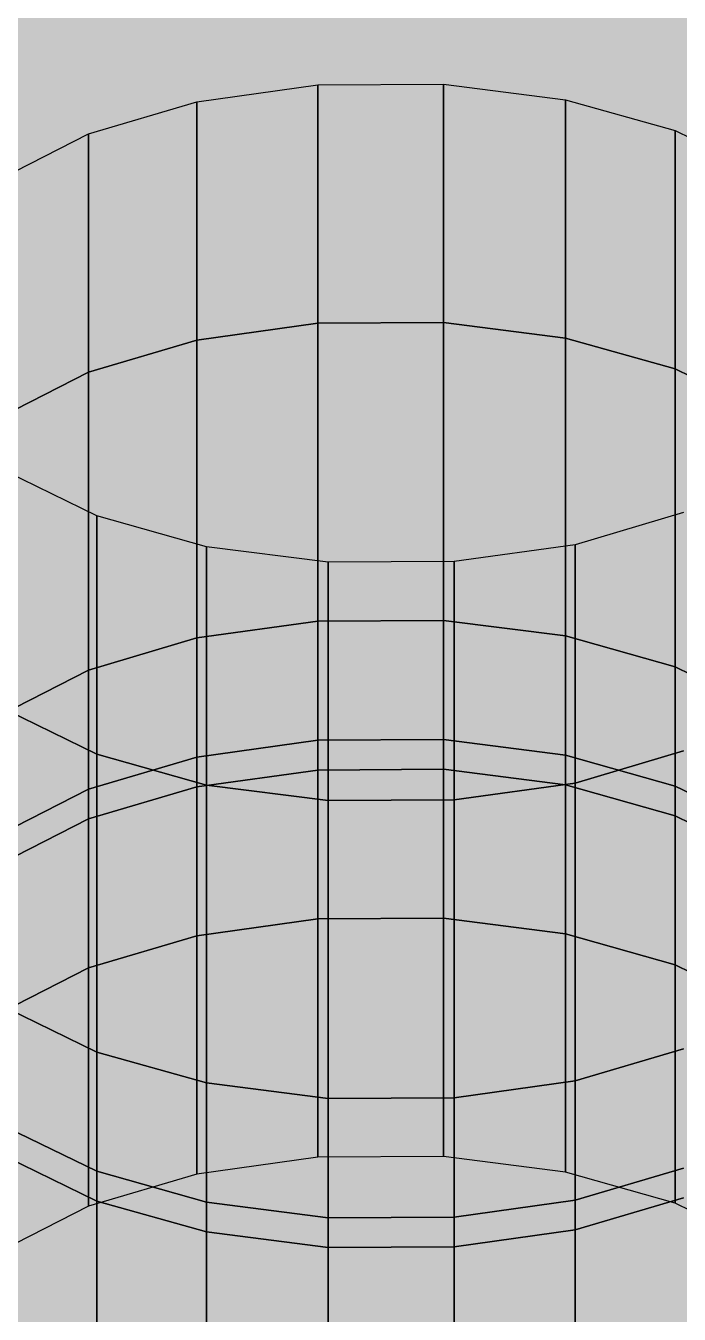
# Model space of a CAD drawing. Header units: millimetres. Extents: x 50 to 612415, y 2 to 4150.
# Drawn here: x 470232.44 to 470242.22, y 3067.55 to 3086.86 of the extents above; entities that cross this region are included whole.
import ezdxf

# ---------------------------------------------------------------- set-up
doc = ezdxf.new("R2010")
doc.units = ezdxf.units.MM
doc.layers.add('HATCH', color=8, linetype='Continuous', lineweight=9)
doc.layers.add('OUTLINE', color=7, linetype='Continuous', lineweight=25)

msp = doc.modelspace()

# ---------------------------------------------------------------- hatches: boundary and pattern name
at = {"layer": 'HATCH', "true_color": 0xccae87}
for points in [[(470481.196, 3166.326), (470104.33, 3133.632), (470242.16, 3085.289)], [(470481.196, 3166.326), (470242.16, 3085.289), (470243.507, 3084.63)], [(470242.16, 3081.718), (470104.33, 3130.061), (470481.196, 3162.755)], [(470243.507, 3081.059), (470242.16, 3081.718), (470481.196, 3162.755)], [(470104.33, 3133.632), (470236.81, 3085.974), (470238.694, 3085.984)], [(470104.33, 3133.632), (470238.694, 3085.984), (470240.518, 3085.751)], [(470104.33, 3133.632), (470234.996, 3085.72), (470236.81, 3085.974)], [(470104.33, 3133.632), (470240.518, 3085.751), (470242.16, 3085.289)], [(470104.33, 3133.632), (470233.375, 3085.24), (470234.996, 3085.72)], [(470104.33, 3133.632), (470232.058, 3084.567), (470233.375, 3085.24)], [(470233.501, 3079.516), (470232.154, 3080.175), (470093.304, 3132.09)], [(470233.501, 3079.516), (470093.304, 3132.09), (471407.856, 2492.235)], [(470104.33, 3130.061), (470236.81, 3082.403), (470238.694, 3082.413)], [(470238.694, 3082.413), (470236.81, 3082.403), (470104.33, 3130.061)], [(470104.33, 3130.061), (470238.694, 3082.413), (470240.518, 3082.18)], [(470240.518, 3082.18), (470238.694, 3082.413), (470104.33, 3130.061)], [(470104.33, 3130.061), (470234.996, 3082.149), (470236.81, 3082.403)], [(470236.81, 3082.403), (470234.996, 3082.149), (470104.33, 3130.061)], [(470104.33, 3130.061), (470240.518, 3082.18), (470242.16, 3081.718)], [(470242.16, 3081.718), (470240.518, 3082.18), (470104.33, 3130.061)], [(470104.33, 3130.061), (470233.375, 3081.669), (470234.996, 3082.149)], [(470234.996, 3082.149), (470233.375, 3081.669), (470104.33, 3130.061)], [(470104.33, 3130.061), (470232.058, 3080.996), (470233.375, 3081.669)], [(470233.375, 3081.669), (470232.058, 3080.996), (470104.33, 3130.061)], [(470425.612, 3057.834), (470104.33, 3130.061), (470242.16, 3081.718)], [(470233.501, 3075.945), (470232.154, 3076.604), (470093.304, 3128.519)], [(470093.304, 3128.519), (470232.154, 3076.604), (470233.501, 3075.945)], [(470233.501, 3075.945), (470093.304, 3128.519), (471407.856, 2488.664)], [(471407.856, 2488.664), (470093.304, 3128.519), (470233.501, 3075.945)], [(470104.33, 3125.597), (470236.81, 3077.939), (470238.694, 3077.95)], [(470238.694, 3077.95), (470236.81, 3077.939), (470104.33, 3125.597)], [(470104.33, 3125.597), (470238.694, 3077.95), (470240.518, 3077.716)], [(470240.518, 3077.716), (470238.694, 3077.95), (470104.33, 3125.597)], [(470104.33, 3125.597), (470234.996, 3077.686), (470236.81, 3077.939)], [(470236.81, 3077.939), (470234.996, 3077.686), (470104.33, 3125.597)], [(470104.33, 3125.597), (470240.518, 3077.716), (470242.16, 3077.254)], [(470242.16, 3077.254), (470240.518, 3077.716), (470104.33, 3125.597)], [(470104.33, 3125.597), (470233.375, 3077.206), (470234.996, 3077.686)], [(470234.996, 3077.686), (470233.375, 3077.206), (470104.33, 3125.597)], [(470104.33, 3125.597), (470232.058, 3076.532), (470233.375, 3077.206)], [(470233.375, 3077.206), (470232.058, 3076.532), (470104.33, 3125.597)], [(470425.612, 3053.37), (470104.33, 3125.597), (470242.16, 3077.254)], [(470242.16, 3077.254), (470104.33, 3125.597), (470425.612, 3053.37)], [(470233.501, 3071.481), (470232.154, 3072.14), (470093.304, 3124.055)], [(470093.304, 3124.055), (470232.154, 3072.14), (470233.501, 3071.481)], [(470233.501, 3071.481), (470093.304, 3124.055), (471407.856, 2484.201)], [(471407.856, 2484.201), (470093.304, 3124.055), (470233.501, 3071.481)], [(470104.33, 3123.812), (470236.81, 3076.154), (470238.694, 3076.164)], [(470238.694, 3076.164), (470236.81, 3076.154), (470104.33, 3123.812)], [(470104.33, 3123.812), (470238.694, 3076.164), (470240.518, 3075.93)], [(470240.518, 3075.93), (470238.694, 3076.164), (470104.33, 3123.812)], [(470104.33, 3123.812), (470234.996, 3075.9), (470236.81, 3076.154)], [(470236.81, 3076.154), (470234.996, 3075.9), (470104.33, 3123.812)], [(470104.33, 3123.812), (470240.518, 3075.93), (470242.16, 3075.468)], [(470242.16, 3075.468), (470240.518, 3075.93), (470104.33, 3123.812)], [(470104.33, 3123.812), (470233.375, 3075.42), (470234.996, 3075.9)], [(470234.996, 3075.9), (470233.375, 3075.42), (470104.33, 3123.812)], [(470104.33, 3123.812), (470232.058, 3074.747), (470233.375, 3075.42)], [(470233.375, 3075.42), (470232.058, 3074.747), (470104.33, 3123.812)], [(470425.612, 3051.585), (470104.33, 3123.812), (470242.16, 3075.468)], [(470242.16, 3075.468), (470104.33, 3123.812), (470425.612, 3051.585)], [(470104.33, 3123.366), (470236.81, 3075.707), (470238.694, 3075.718)], [(470238.694, 3075.718), (470236.81, 3075.707), (470104.33, 3123.366)], [(470104.33, 3123.366), (470238.694, 3075.718), (470240.518, 3075.484)], [(470240.518, 3075.484), (470238.694, 3075.718), (470104.33, 3123.366)], [(470104.33, 3123.366), (470234.996, 3075.454), (470236.81, 3075.707)], [(470236.81, 3075.707), (470234.996, 3075.454), (470104.33, 3123.366)], [(470104.33, 3123.366), (470240.518, 3075.484), (470242.16, 3075.022)], [(470242.16, 3075.022), (470240.518, 3075.484), (470104.33, 3123.366)], [(470104.33, 3123.366), (470233.375, 3074.974), (470234.996, 3075.454)], [(470234.996, 3075.454), (470233.375, 3074.974), (470104.33, 3123.366)], [(470104.33, 3123.366), (470232.058, 3074.3), (470233.375, 3074.974)], [(470233.375, 3074.974), (470232.058, 3074.3), (470104.33, 3123.366)], [(470425.612, 3051.138), (470104.33, 3123.366), (470242.16, 3075.022)], [(470242.16, 3075.022), (470104.33, 3123.366), (470425.612, 3051.138)], [(470233.501, 3069.696), (470232.154, 3070.354), (470093.304, 3122.269)], [(470093.304, 3122.269), (470232.154, 3070.354), (470233.501, 3069.696)], [(470233.501, 3069.696), (470093.304, 3122.269), (471406.207, 2483.034)], [(471406.207, 2483.034), (470093.304, 3122.269), (470233.501, 3069.696)], [(470233.501, 3069.249), (470232.154, 3069.908), (470093.304, 3121.823)], [(470093.304, 3121.823), (470232.154, 3069.908), (470233.501, 3069.249)], [(470233.501, 3069.249), (470093.304, 3121.823), (471405.794, 2482.742)], [(471405.794, 2482.742), (470093.304, 3121.823), (470233.501, 3069.249)], [(470104.33, 3121.134), (470236.81, 3073.476), (470238.694, 3073.486)], [(470238.694, 3073.486), (470236.81, 3073.476), (470104.33, 3121.134)], [(470104.33, 3121.134), (470238.694, 3073.486), (470240.518, 3073.252)], [(470240.518, 3073.252), (470238.694, 3073.486), (470104.33, 3121.134)], [(470104.33, 3121.134), (470234.996, 3073.222), (470236.81, 3073.476)], [(470236.81, 3073.476), (470234.996, 3073.222), (470104.33, 3121.134)], [(470104.33, 3121.134), (470240.518, 3073.252), (470242.16, 3072.79)], [(470242.16, 3072.79), (470240.518, 3073.252), (470104.33, 3121.134)], [(470104.33, 3121.134), (470233.375, 3072.742), (470234.996, 3073.222)], [(470234.996, 3073.222), (470233.375, 3072.742), (470104.33, 3121.134)], [(470104.33, 3121.134), (470232.058, 3072.069), (470233.375, 3072.742)], [(470233.375, 3072.742), (470232.058, 3072.069), (470104.33, 3121.134)], [(470425.612, 3048.906), (470104.33, 3121.134), (470242.16, 3072.79)], [(470242.16, 3072.79), (470104.33, 3121.134), (470425.612, 3048.906)], [(470104.33, 3117.563), (470104.798, 3118.475), (470425.612, 3045.335)], [(470238.694, 3069.915), (470236.81, 3069.905), (470104.33, 3117.563)], [(470240.518, 3069.681), (470238.694, 3069.915), (470104.33, 3117.563)], [(470236.81, 3069.905), (470234.996, 3069.651), (470104.33, 3117.563)], [(470242.16, 3069.219), (470240.518, 3069.681), (470104.33, 3117.563)], [(470234.996, 3069.651), (470233.375, 3069.171), (470104.33, 3117.563)], [(470233.375, 3069.171), (470232.058, 3068.498), (470104.33, 3117.563)], [(470242.16, 3069.219), (470104.33, 3117.563), (470425.612, 3045.335)], [(470425.612, 3057.834), (470242.16, 3081.718), (470243.507, 3081.059)], [(470371.331, 3031.172), (470235.142, 3079.054), (470233.501, 3079.516)], [(470370.863, 3030.26), (470371.331, 3031.172), (470233.501, 3079.516)], [(470370.884, 3029.318), (470370.863, 3030.26), (470233.501, 3079.516)], [(470371.391, 3028.411), (470370.884, 3029.318), (470233.501, 3079.516)], [(470372.351, 3027.601), (470371.391, 3028.411), (470233.501, 3079.516)], [(470373.698, 3026.942), (470372.351, 3027.601), (470233.501, 3079.516)], [(470373.698, 3026.942), (470233.501, 3079.516), (471407.856, 2492.235)], [(470371.331, 3031.172), (470242.286, 3079.564), (470240.665, 3079.084)], [(470371.331, 3031.172), (470236.967, 3078.82), (470235.142, 3079.054)], [(470371.331, 3031.172), (470240.665, 3079.084), (470238.851, 3078.831)], [(470371.331, 3031.172), (470238.851, 3078.831), (470236.967, 3078.82)], [(470425.612, 3053.37), (470242.16, 3077.254), (470243.507, 3076.595)], [(470243.507, 3076.595), (470242.16, 3077.254), (470425.612, 3053.37)], [(470371.331, 3027.601), (470235.142, 3075.483), (470233.501, 3075.945)], [(470233.501, 3075.945), (470235.142, 3075.483), (470371.331, 3027.601)], [(470370.863, 3026.689), (470371.331, 3027.601), (470233.501, 3075.945)], [(470233.501, 3075.945), (470371.331, 3027.601), (470370.863, 3026.689)], [(470370.884, 3025.747), (470370.863, 3026.689), (470233.501, 3075.945)], [(470233.501, 3075.945), (470370.863, 3026.689), (470370.884, 3025.747)], [(470371.391, 3024.84), (470370.884, 3025.747), (470233.501, 3075.945)], [(470233.501, 3075.945), (470370.884, 3025.747), (470371.391, 3024.84)], [(470372.351, 3024.03), (470371.391, 3024.84), (470233.501, 3075.945)], [(470233.501, 3075.945), (470371.391, 3024.84), (470372.351, 3024.03)], [(470373.698, 3023.371), (470372.351, 3024.03), (470233.501, 3075.945)], [(470233.501, 3075.945), (470372.351, 3024.03), (470373.698, 3023.371)], [(471407.856, 2488.664), (470233.501, 3075.945), (470373.698, 3023.371)], [(470373.698, 3023.371), (470233.501, 3075.945), (471407.856, 2488.664)], [(470371.331, 3027.601), (470242.286, 3075.993), (470240.665, 3075.513)], [(470240.665, 3075.513), (470242.286, 3075.993), (470371.331, 3027.601)], [(470371.331, 3027.601), (470236.967, 3075.249), (470235.142, 3075.483)], [(470235.142, 3075.483), (470236.967, 3075.249), (470371.331, 3027.601)], [(470238.851, 3075.26), (470240.665, 3075.513), (470371.331, 3027.601)], [(470371.331, 3027.601), (470240.665, 3075.513), (470238.851, 3075.26)], [(470425.612, 3051.585), (470242.16, 3075.468), (470243.507, 3074.81)], [(470243.507, 3074.81), (470242.16, 3075.468), (470425.612, 3051.585)], [(470371.331, 3027.601), (470238.851, 3075.26), (470236.967, 3075.249)], [(470236.967, 3075.249), (470238.851, 3075.26), (470371.331, 3027.601)], [(470425.612, 3051.138), (470242.16, 3075.022), (470243.507, 3074.363)], [(470243.507, 3074.363), (470242.16, 3075.022), (470425.612, 3051.138)], [(470425.612, 3048.906), (470242.16, 3072.79), (470243.507, 3072.132)], [(470243.507, 3072.132), (470242.16, 3072.79), (470425.612, 3048.906)], [(470371.331, 3023.138), (470235.142, 3071.019), (470233.501, 3071.481)], [(470233.501, 3071.481), (470235.142, 3071.019), (470371.331, 3023.138)], [(470370.863, 3022.225), (470371.331, 3023.138), (470233.501, 3071.481)], [(470233.501, 3071.481), (470371.331, 3023.138), (470370.863, 3022.225)], [(470370.884, 3021.283), (470370.863, 3022.225), (470233.501, 3071.481)], [(470233.501, 3071.481), (470370.863, 3022.225), (470370.884, 3021.283)], [(470371.391, 3020.376), (470370.884, 3021.283), (470233.501, 3071.481)], [(470233.501, 3071.481), (470370.884, 3021.283), (470371.391, 3020.376)], [(470372.351, 3019.566), (470371.391, 3020.376), (470233.501, 3071.481)], [(470233.501, 3071.481), (470371.391, 3020.376), (470372.351, 3019.566)], [(470373.698, 3018.907), (470372.351, 3019.566), (470233.501, 3071.481)], [(470233.501, 3071.481), (470372.351, 3019.566), (470373.698, 3018.907)], [(471407.856, 2484.201), (470233.501, 3071.481), (470373.698, 3018.907)], [(470373.698, 3018.907), (470233.501, 3071.481), (471407.856, 2484.201)], [(470371.331, 3023.138), (470242.286, 3071.529), (470240.665, 3071.05)], [(470240.665, 3071.05), (470242.286, 3071.529), (470371.331, 3023.138)], [(470371.331, 3023.138), (470236.967, 3070.785), (470235.142, 3071.019)], [(470235.142, 3071.019), (470236.967, 3070.785), (470371.331, 3023.138)], [(470238.851, 3070.796), (470240.665, 3071.05), (470371.331, 3023.138)], [(470371.331, 3023.138), (470240.665, 3071.05), (470238.851, 3070.796)], [(470371.331, 3023.138), (470238.851, 3070.796), (470236.967, 3070.785)], [(470236.967, 3070.785), (470238.851, 3070.796), (470371.331, 3023.138)], [(470371.331, 3021.352), (470235.142, 3069.234), (470233.501, 3069.696)], [(470233.501, 3069.696), (470235.142, 3069.234), (470371.331, 3021.352)], [(470370.863, 3020.44), (470371.331, 3021.352), (470233.501, 3069.696)], [(470233.501, 3069.696), (470371.331, 3021.352), (470370.863, 3020.44)], [(470370.884, 3019.498), (470370.863, 3020.44), (470233.501, 3069.696)], [(470233.501, 3069.696), (470370.863, 3020.44), (470370.884, 3019.498)], [(470371.391, 3018.591), (470370.884, 3019.498), (470233.501, 3069.696)], [(470233.501, 3069.696), (470370.884, 3019.498), (470371.391, 3018.591)], [(470372.351, 3017.78), (470371.391, 3018.591), (470233.501, 3069.696)], [(470233.501, 3069.696), (470371.391, 3018.591), (470372.351, 3017.78)], [(470373.698, 3017.122), (470372.351, 3017.78), (470233.501, 3069.696)], [(470233.501, 3069.696), (470372.351, 3017.78), (470373.698, 3017.122)], [(470373.698, 3017.122), (470233.501, 3069.696), (471406.207, 2483.034)], [(471406.207, 2483.034), (470233.501, 3069.696), (470373.698, 3017.122)], [(470371.331, 3021.352), (470242.286, 3069.744), (470240.665, 3069.264)], [(470240.665, 3069.264), (470242.286, 3069.744), (470371.331, 3021.352)], [(470371.331, 3020.906), (470242.286, 3069.298), (470240.665, 3068.818)], [(470240.665, 3068.818), (470242.286, 3069.298), (470371.331, 3020.906)], [(470371.331, 3020.906), (470235.142, 3068.787), (470233.501, 3069.249)], [(470233.501, 3069.249), (470235.142, 3068.787), (470371.331, 3020.906)], [(470370.863, 3019.993), (470371.331, 3020.906), (470233.501, 3069.249)], [(470233.501, 3069.249), (470371.331, 3020.906), (470370.863, 3019.993)], [(470370.884, 3019.052), (470370.863, 3019.993), (470233.501, 3069.249)], [(470233.501, 3069.249), (470370.863, 3019.993), (470370.884, 3019.052)], [(470371.391, 3018.145), (470370.884, 3019.052), (470233.501, 3069.249)], [(470233.501, 3069.249), (470370.884, 3019.052), (470371.391, 3018.145)], [(470372.351, 3017.334), (470371.391, 3018.145), (470233.501, 3069.249)], [(470233.501, 3069.249), (470371.391, 3018.145), (470372.351, 3017.334)], [(470373.698, 3016.675), (470372.351, 3017.334), (470233.501, 3069.249)], [(470233.501, 3069.249), (470372.351, 3017.334), (470373.698, 3016.675)], [(470373.698, 3016.675), (470233.501, 3069.249), (471405.794, 2482.742)], [(471405.794, 2482.742), (470233.501, 3069.249), (470373.698, 3016.675)], [(470371.331, 3021.352), (470236.967, 3069), (470235.142, 3069.234)], [(470235.142, 3069.234), (470236.967, 3069), (470371.331, 3021.352)], [(470238.851, 3069.01), (470240.665, 3069.264), (470371.331, 3021.352)], [(470371.331, 3021.352), (470240.665, 3069.264), (470238.851, 3069.01)], [(470243.507, 3068.561), (470242.16, 3069.219), (470425.612, 3045.335)], [(470371.331, 3021.352), (470238.851, 3069.01), (470236.967, 3069)], [(470236.967, 3069), (470238.851, 3069.01), (470371.331, 3021.352)], [(470371.331, 3020.906), (470236.967, 3068.554), (470235.142, 3068.787)], [(470235.142, 3068.787), (470236.967, 3068.554), (470371.331, 3020.906)], [(470238.851, 3068.564), (470240.665, 3068.818), (470371.331, 3020.906)], [(470371.331, 3020.906), (470240.665, 3068.818), (470238.851, 3068.564)], [(470371.331, 3020.906), (470238.851, 3068.564), (470236.967, 3068.554)], [(470236.967, 3068.554), (470238.851, 3068.564), (470371.331, 3020.906)]]:
    msp.add_hatch(color=43, dxfattribs=at).paths.add_polyline_path(points)
at = {"layer": 'HATCH', "true_color": 0xc2a680}
for points in [[(470236.81, 3082.403), (470234.996, 3082.149), (470234.996, 3085.72), (470236.81, 3085.974)], [(470240.518, 3082.18), (470238.694, 3082.413), (470238.694, 3085.984), (470240.518, 3085.751)], [(470236.81, 3077.939), (470234.996, 3077.686), (470234.996, 3082.149), (470236.81, 3082.403)], [(470240.518, 3077.716), (470238.694, 3077.95), (470238.694, 3082.413), (470240.518, 3082.18)], [(470235.142, 3075.483), (470236.967, 3075.249), (470236.967, 3078.82), (470235.142, 3079.054)], [(470238.851, 3075.26), (470240.665, 3075.513), (470240.665, 3079.084), (470238.851, 3078.831)], [(470236.81, 3076.154), (470234.996, 3075.9), (470234.996, 3077.686), (470236.81, 3077.939)], [(470240.518, 3075.93), (470238.694, 3076.164), (470238.694, 3077.95), (470240.518, 3077.716)], [(470236.81, 3075.707), (470234.996, 3075.454), (470234.996, 3075.9), (470236.81, 3076.154)], [(470240.518, 3075.484), (470238.694, 3075.718), (470238.694, 3076.164), (470240.518, 3075.93)], [(470236.81, 3073.476), (470234.996, 3073.222), (470234.996, 3075.454), (470236.81, 3075.707)], [(470240.518, 3073.252), (470238.694, 3073.486), (470238.694, 3075.718), (470240.518, 3075.484)], [(470235.142, 3071.019), (470236.967, 3070.785), (470236.967, 3075.249), (470235.142, 3075.483)], [(470238.851, 3070.796), (470240.665, 3071.05), (470240.665, 3075.513), (470238.851, 3075.26)], [(470236.81, 3069.905), (470234.996, 3069.651), (470234.996, 3073.222), (470236.81, 3073.476)], [(470240.518, 3069.681), (470238.694, 3069.915), (470238.694, 3073.486), (470240.518, 3073.252)], [(470235.142, 3069.234), (470236.967, 3069), (470236.967, 3070.785), (470235.142, 3071.019)], [(470238.851, 3069.01), (470240.665, 3069.264), (470240.665, 3071.05), (470238.851, 3070.796)], [(470235.142, 3068.787), (470236.967, 3068.554), (470236.967, 3069), (470235.142, 3069.234)], [(470238.851, 3068.564), (470240.665, 3068.818), (470240.665, 3069.264), (470238.851, 3069.01)], [(470235.142, 3066.555), (470236.967, 3066.322), (470236.967, 3068.554), (470235.142, 3068.787)], [(470238.851, 3066.332), (470240.665, 3066.586), (470240.665, 3068.818), (470238.851, 3068.564)]]:
    msp.add_hatch(color=43, dxfattribs=at).paths.add_polyline_path(points)
at = {"layer": 'HATCH', "true_color": 0xc2a681}
for points in [[(470238.694, 3082.413), (470236.81, 3082.403), (470236.81, 3085.974), (470238.694, 3085.984)], [(470238.694, 3077.95), (470236.81, 3077.939), (470236.81, 3082.403), (470238.694, 3082.413)], [(470236.967, 3075.249), (470238.851, 3075.26), (470238.851, 3078.831), (470236.967, 3078.82)], [(470238.694, 3076.164), (470236.81, 3076.154), (470236.81, 3077.939), (470238.694, 3077.95)], [(470238.694, 3075.718), (470236.81, 3075.707), (470236.81, 3076.154), (470238.694, 3076.164)], [(470238.694, 3073.486), (470236.81, 3073.476), (470236.81, 3075.707), (470238.694, 3075.718)], [(470236.967, 3070.785), (470238.851, 3070.796), (470238.851, 3075.26), (470236.967, 3075.249)], [(470238.694, 3069.915), (470236.81, 3069.905), (470236.81, 3073.476), (470238.694, 3073.486)], [(470236.967, 3069), (470238.851, 3069.01), (470238.851, 3070.796), (470236.967, 3070.785)], [(470236.967, 3068.554), (470238.851, 3068.564), (470238.851, 3069.01), (470236.967, 3069)], [(470236.967, 3066.322), (470238.851, 3066.332), (470238.851, 3068.564), (470236.967, 3068.554)]]:
    msp.add_hatch(color=43, dxfattribs=at).paths.add_polyline_path(points)
at = {"layer": 'HATCH', "true_color": 0xc0a480}
for points in [[(470234.996, 3082.149), (470233.375, 3081.669), (470233.375, 3085.24), (470234.996, 3085.72)], [(470234.996, 3077.686), (470233.375, 3077.206), (470233.375, 3081.669), (470234.996, 3082.149)], [(470240.665, 3075.513), (470242.286, 3075.993), (470242.286, 3079.564), (470240.665, 3079.084)], [(470234.996, 3075.9), (470233.375, 3075.42), (470233.375, 3077.206), (470234.996, 3077.686)], [(470234.996, 3075.454), (470233.375, 3074.974), (470233.375, 3075.42), (470234.996, 3075.9)], [(470240.665, 3071.05), (470242.286, 3071.529), (470242.286, 3075.993), (470240.665, 3075.513)], [(470234.996, 3073.222), (470233.375, 3072.742), (470233.375, 3074.974), (470234.996, 3075.454)], [(470234.996, 3069.651), (470233.375, 3069.171), (470233.375, 3072.742), (470234.996, 3073.222)], [(470240.665, 3069.264), (470242.286, 3069.744), (470242.286, 3071.529), (470240.665, 3071.05)], [(470240.665, 3068.818), (470242.286, 3069.298), (470242.286, 3069.744), (470240.665, 3069.264)], [(470240.665, 3066.586), (470242.286, 3067.066), (470242.286, 3069.298), (470240.665, 3068.818)]]:
    msp.add_hatch(color=33, dxfattribs=at).paths.add_polyline_path(points)
at = {"layer": 'HATCH', "true_color": 0xc1a580}
for points in [[(470242.16, 3081.718), (470240.518, 3082.18), (470240.518, 3085.751), (470242.16, 3085.289)], [(470242.16, 3077.254), (470240.518, 3077.716), (470240.518, 3082.18), (470242.16, 3081.718)], [(470233.501, 3075.945), (470235.142, 3075.483), (470235.142, 3079.054), (470233.501, 3079.516)], [(470242.16, 3075.468), (470240.518, 3075.93), (470240.518, 3077.716), (470242.16, 3077.254)], [(470233.501, 3071.481), (470235.142, 3071.019), (470235.142, 3075.483), (470233.501, 3075.945)], [(470242.16, 3075.022), (470240.518, 3075.484), (470240.518, 3075.93), (470242.16, 3075.468)], [(470242.16, 3072.79), (470240.518, 3073.252), (470240.518, 3075.484), (470242.16, 3075.022)], [(470242.16, 3069.219), (470240.518, 3069.681), (470240.518, 3073.252), (470242.16, 3072.79)], [(470233.501, 3069.696), (470235.142, 3069.234), (470235.142, 3071.019), (470233.501, 3071.481)], [(470233.501, 3069.249), (470235.142, 3068.787), (470235.142, 3069.234), (470233.501, 3069.696)], [(470233.501, 3067.017), (470235.142, 3066.555), (470235.142, 3068.787), (470233.501, 3069.249)]]:
    msp.add_hatch(color=33, dxfattribs=at).paths.add_polyline_path(points)
at = {"layer": 'HATCH', "true_color": 0xbea37e}
for points in [[(470233.375, 3081.669), (470232.058, 3080.996), (470232.058, 3084.567), (470233.375, 3085.24)], [(470233.375, 3077.206), (470232.058, 3076.532), (470232.058, 3080.996), (470233.375, 3081.669)], [(470233.375, 3075.42), (470232.058, 3074.747), (470232.058, 3076.532), (470233.375, 3077.206)], [(470233.375, 3074.974), (470232.058, 3074.3), (470232.058, 3074.747), (470233.375, 3075.42)], [(470233.375, 3072.742), (470232.058, 3072.069), (470232.058, 3074.3), (470233.375, 3074.974)], [(470233.375, 3069.171), (470232.058, 3068.498), (470232.058, 3072.069), (470233.375, 3072.742)]]:
    msp.add_hatch(color=33, dxfattribs=at).paths.add_polyline_path(points)
at = {"layer": 'HATCH', "true_color": 0xbfa37e}
for points in [[(470243.507, 3081.059), (470242.16, 3081.718), (470242.16, 3085.289), (470243.507, 3084.63)], [(470243.507, 3076.595), (470242.16, 3077.254), (470242.16, 3081.718), (470243.507, 3081.059)], [(470232.154, 3076.604), (470233.501, 3075.945), (470233.501, 3079.516), (470232.154, 3080.175)], [(470243.507, 3074.81), (470242.16, 3075.468), (470242.16, 3077.254), (470243.507, 3076.595)], [(470232.154, 3072.14), (470233.501, 3071.481), (470233.501, 3075.945), (470232.154, 3076.604)], [(470243.507, 3074.363), (470242.16, 3075.022), (470242.16, 3075.468), (470243.507, 3074.81)], [(470243.507, 3072.132), (470242.16, 3072.79), (470242.16, 3075.022), (470243.507, 3074.363)], [(470243.507, 3068.561), (470242.16, 3069.219), (470242.16, 3072.79), (470243.507, 3072.132)], [(470232.154, 3070.354), (470233.501, 3069.696), (470233.501, 3071.481), (470232.154, 3072.14)], [(470232.154, 3069.908), (470233.501, 3069.249), (470233.501, 3069.696), (470232.154, 3070.354)], [(470232.154, 3067.676), (470233.501, 3067.017), (470233.501, 3069.249), (470232.154, 3069.908)]]:
    msp.add_hatch(color=33, dxfattribs=at).paths.add_polyline_path(points)

# ---------------------------------------------------------------- linework, layer by layer
at = {"layer": 'OUTLINE', "color": 139, "true_color": 0x42544a}
for p, q in [((470234.996, 3085.72), (470236.81, 3085.974)), ((470234.996, 3085.72), (470236.81, 3085.974)), ((470236.81, 3085.974), (470238.694, 3085.984)), ((470236.81, 3085.974), (470238.694, 3085.984)), ((470236.81, 3082.403), (470236.81, 3085.974)), ((470236.81, 3085.974), (470236.81, 3082.403)), ((470238.694, 3085.984), (470240.518, 3085.751)), ((470238.694, 3085.984), (470238.694, 3082.413)), ((470238.694, 3082.413), (470238.694, 3085.984)), ((470238.694, 3085.984), (470240.518, 3085.751)), ((470233.375, 3085.24), (470234.996, 3085.72)), ((470233.375, 3085.24), (470234.996, 3085.72)), ((470234.996, 3082.149), (470234.996, 3085.72)), ((470234.996, 3085.72), (470234.996, 3082.149)), ((470240.518, 3085.751), (470242.16, 3085.289)), ((470240.518, 3085.751), (470240.518, 3082.18)), ((470240.518, 3082.18), (470240.518, 3085.751)), ((470240.518, 3085.751), (470242.16, 3085.289)), ((470232.058, 3084.567), (470233.375, 3085.24)), ((470232.058, 3084.567), (470233.375, 3085.24)), ((470233.375, 3081.669), (470233.375, 3085.24)), ((470233.375, 3085.24), (470233.375, 3081.669)), ((470242.16, 3085.289), (470243.507, 3084.63)), ((470242.16, 3085.289), (470242.16, 3081.718)), ((470242.16, 3081.718), (470242.16, 3085.289)), ((470242.16, 3085.289), (470243.507, 3084.63)), ((470234.996, 3082.149), (470236.81, 3082.403)), ((470236.81, 3082.403), (470234.996, 3082.149)), ((470234.996, 3082.149), (470236.81, 3082.403)), ((470236.81, 3082.403), (470234.996, 3082.149)), ((470236.81, 3082.403), (470238.694, 3082.413)), ((470238.694, 3082.413), (470236.81, 3082.403)), ((470236.81, 3082.403), (470238.694, 3082.413)), ((470238.694, 3082.413), (470236.81, 3082.403)), ((470236.81, 3077.939), (470236.81, 3082.403)), ((470236.81, 3082.403), (470236.81, 3077.939)), ((470238.694, 3082.413), (470240.518, 3082.18)), ((470240.518, 3082.18), (470238.694, 3082.413)), ((470238.694, 3082.413), (470238.694, 3077.95)), ((470238.694, 3077.95), (470238.694, 3082.413)), ((470238.694, 3082.413), (470240.518, 3082.18)), ((470240.518, 3082.18), (470238.694, 3082.413)), ((470233.375, 3081.669), (470234.996, 3082.149)), ((470234.996, 3082.149), (470233.375, 3081.669)), ((470233.375, 3081.669), (470234.996, 3082.149)), ((470234.996, 3082.149), (470233.375, 3081.669)), ((470234.996, 3077.686), (470234.996, 3082.149)), ((470234.996, 3082.149), (470234.996, 3077.686)), ((470240.518, 3082.18), (470242.16, 3081.718)), ((470242.16, 3081.718), (470240.518, 3082.18)), ((470240.518, 3082.18), (470240.518, 3077.716)), ((470240.518, 3077.716), (470240.518, 3082.18)), ((470240.518, 3082.18), (470242.16, 3081.718)), ((470242.16, 3081.718), (470240.518, 3082.18)), ((470232.058, 3080.996), (470233.375, 3081.669)), ((470233.375, 3081.669), (470232.058, 3080.996)), ((470232.058, 3080.996), (470233.375, 3081.669)), ((470233.375, 3081.669), (470232.058, 3080.996)), ((470233.375, 3077.206), (470233.375, 3081.669)), ((470233.375, 3081.669), (470233.375, 3077.206)), ((470243.507, 3081.059), (470242.16, 3081.718)), ((470242.16, 3081.718), (470242.16, 3077.254)), ((470242.16, 3077.254), (470242.16, 3081.718)), ((470242.16, 3081.718), (470243.507, 3081.059)), ((470243.507, 3081.059), (470242.16, 3081.718)), ((470242.16, 3081.718), (470243.507, 3081.059)), ((470233.501, 3079.516), (470232.154, 3080.175)), ((470233.501, 3079.516), (470232.154, 3080.175)), ((470233.501, 3075.945), (470233.501, 3079.516)), ((470235.142, 3079.054), (470233.501, 3079.516)), ((470233.501, 3079.516), (470233.501, 3075.945)), ((470235.142, 3079.054), (470233.501, 3079.516)), ((470242.286, 3079.564), (470240.665, 3079.084)), ((470242.286, 3079.564), (470240.665, 3079.084)), ((470235.142, 3075.483), (470235.142, 3079.054)), ((470236.967, 3078.82), (470235.142, 3079.054)), ((470235.142, 3079.054), (470235.142, 3075.483)), ((470236.967, 3078.82), (470235.142, 3079.054)), ((470240.665, 3079.084), (470238.851, 3078.831)), ((470240.665, 3079.084), (470238.851, 3078.831)), ((470240.665, 3079.084), (470240.665, 3075.513)), ((470240.665, 3075.513), (470240.665, 3079.084)), ((470238.851, 3078.831), (470236.967, 3078.82)), ((470238.851, 3078.831), (470236.967, 3078.82)), ((470236.967, 3075.249), (470236.967, 3078.82)), ((470236.967, 3078.82), (470236.967, 3075.249)), ((470238.851, 3078.831), (470238.851, 3075.26)), ((470238.851, 3075.26), (470238.851, 3078.831)), ((470234.996, 3077.686), (470236.81, 3077.939)), ((470236.81, 3077.939), (470234.996, 3077.686)), ((470234.996, 3077.686), (470236.81, 3077.939)), ((470236.81, 3077.939), (470234.996, 3077.686)), ((470236.81, 3077.939), (470238.694, 3077.95)), ((470238.694, 3077.95), (470236.81, 3077.939)), ((470236.81, 3077.939), (470238.694, 3077.95)), ((470238.694, 3077.95), (470236.81, 3077.939)), ((470236.81, 3076.154), (470236.81, 3077.939)), ((470236.81, 3077.939), (470236.81, 3076.154)), ((470238.694, 3077.95), (470240.518, 3077.716)), ((470240.518, 3077.716), (470238.694, 3077.95)), ((470238.694, 3077.95), (470238.694, 3076.164)), ((470238.694, 3076.164), (470238.694, 3077.95)), ((470238.694, 3077.95), (470240.518, 3077.716)), ((470240.518, 3077.716), (470238.694, 3077.95)), ((470233.375, 3077.206), (470234.996, 3077.686)), ((470234.996, 3077.686), (470233.375, 3077.206)), ((470233.375, 3077.206), (470234.996, 3077.686)), ((470234.996, 3077.686), (470233.375, 3077.206)), ((470234.996, 3075.9), (470234.996, 3077.686)), ((470234.996, 3077.686), (470234.996, 3075.9)), ((470240.518, 3077.716), (470242.16, 3077.254)), ((470242.16, 3077.254), (470240.518, 3077.716)), ((470240.518, 3077.716), (470240.518, 3075.93)), ((470240.518, 3075.93), (470240.518, 3077.716)), ((470240.518, 3077.716), (470242.16, 3077.254)), ((470242.16, 3077.254), (470240.518, 3077.716)), ((470232.058, 3076.532), (470233.375, 3077.206)), ((470233.375, 3077.206), (470232.058, 3076.532)), ((470232.058, 3076.532), (470233.375, 3077.206)), ((470233.375, 3077.206), (470232.058, 3076.532)), ((470233.375, 3075.42), (470233.375, 3077.206)), ((470233.375, 3077.206), (470233.375, 3075.42)), ((470242.16, 3077.254), (470242.16, 3075.468)), ((470242.16, 3075.468), (470242.16, 3077.254)), ((470242.16, 3077.254), (470243.507, 3076.595)), ((470243.507, 3076.595), (470242.16, 3077.254)), ((470242.16, 3077.254), (470243.507, 3076.595)), ((470243.507, 3076.595), (470242.16, 3077.254)), ((470233.501, 3075.945), (470232.154, 3076.604)), ((470232.154, 3076.604), (470233.501, 3075.945)), ((470233.501, 3075.945), (470232.154, 3076.604)), ((470232.154, 3076.604), (470233.501, 3075.945)), ((470234.996, 3075.9), (470236.81, 3076.154)), ((470236.81, 3076.154), (470234.996, 3075.9)), ((470234.996, 3075.9), (470236.81, 3076.154)), ((470236.81, 3076.154), (470234.996, 3075.9)), ((470236.81, 3076.154), (470238.694, 3076.164)), ((470238.694, 3076.164), (470236.81, 3076.154)), ((470236.81, 3076.154), (470238.694, 3076.164)), ((470238.694, 3076.164), (470236.81, 3076.154)), ((470236.81, 3075.707), (470236.81, 3076.154)), ((470236.81, 3076.154), (470236.81, 3075.707)), ((470238.694, 3076.164), (470240.518, 3075.93)), ((470240.518, 3075.93), (470238.694, 3076.164)), ((470238.694, 3076.164), (470238.694, 3075.718)), ((470238.694, 3075.718), (470238.694, 3076.164)), ((470238.694, 3076.164), (470240.518, 3075.93)), ((470240.518, 3075.93), (470238.694, 3076.164)), ((470233.375, 3075.42), (470234.996, 3075.9)), ((470234.996, 3075.9), (470233.375, 3075.42)), ((470233.375, 3075.42), (470234.996, 3075.9)), ((470234.996, 3075.9), (470233.375, 3075.42)), ((470233.501, 3071.481), (470233.501, 3075.945)), ((470235.142, 3075.483), (470233.501, 3075.945)), ((470233.501, 3075.945), (470233.501, 3071.481)), ((470233.501, 3075.945), (470235.142, 3075.483)), ((470235.142, 3075.483), (470233.501, 3075.945)), ((470233.501, 3075.945), (470235.142, 3075.483)), ((470234.996, 3075.454), (470234.996, 3075.9)), ((470234.996, 3075.9), (470234.996, 3075.454)), ((470240.518, 3075.93), (470242.16, 3075.468)), ((470242.16, 3075.468), (470240.518, 3075.93)), ((470240.518, 3075.93), (470240.518, 3075.484)), ((470240.518, 3075.484), (470240.518, 3075.93)), ((470240.518, 3075.93), (470242.16, 3075.468)), ((470242.16, 3075.468), (470240.518, 3075.93)), ((470242.286, 3075.993), (470240.665, 3075.513)), ((470240.665, 3075.513), (470242.286, 3075.993)), ((470242.286, 3075.993), (470240.665, 3075.513)), ((470240.665, 3075.513), (470242.286, 3075.993)), ((470234.996, 3075.454), (470236.81, 3075.707)), ((470236.81, 3075.707), (470234.996, 3075.454)), ((470234.996, 3075.454), (470236.81, 3075.707)), ((470236.81, 3075.707), (470234.996, 3075.454)), ((470236.81, 3075.707), (470238.694, 3075.718)), ((470238.694, 3075.718), (470236.81, 3075.707)), ((470236.81, 3075.707), (470238.694, 3075.718)), ((470238.694, 3075.718), (470236.81, 3075.707)), ((470236.81, 3073.476), (470236.81, 3075.707)), ((470236.81, 3075.707), (470236.81, 3073.476)), ((470238.694, 3075.718), (470240.518, 3075.484)), ((470240.518, 3075.484), (470238.694, 3075.718)), ((470238.694, 3075.718), (470238.694, 3073.486)), ((470238.694, 3073.486), (470238.694, 3075.718)), ((470238.694, 3075.718), (470240.518, 3075.484)), ((470240.518, 3075.484), (470238.694, 3075.718)), ((470233.375, 3074.974), (470234.996, 3075.454)), ((470234.996, 3075.454), (470233.375, 3074.974)), ((470233.375, 3074.974), (470234.996, 3075.454)), ((470234.996, 3075.454), (470233.375, 3074.974)), ((470234.996, 3073.222), (470234.996, 3075.454)), ((470234.996, 3075.454), (470234.996, 3073.222)), ((470235.142, 3071.019), (470235.142, 3075.483)), ((470236.967, 3075.249), (470235.142, 3075.483)), ((470235.142, 3075.483), (470235.142, 3071.019)), ((470235.142, 3075.483), (470236.967, 3075.249)), ((470236.967, 3075.249), (470235.142, 3075.483)), ((470235.142, 3075.483), (470236.967, 3075.249)), ((470240.665, 3075.513), (470238.851, 3075.26)), ((470238.851, 3075.26), (470240.665, 3075.513)), ((470238.851, 3075.26), (470240.665, 3075.513)), ((470240.665, 3075.513), (470238.851, 3075.26)), ((470240.518, 3075.484), (470242.16, 3075.022)), ((470242.16, 3075.022), (470240.518, 3075.484)), ((470240.518, 3075.484), (470240.518, 3073.252)), ((470240.518, 3073.252), (470240.518, 3075.484)), ((470240.518, 3075.484), (470242.16, 3075.022)), ((470242.16, 3075.022), (470240.518, 3075.484)), ((470240.665, 3075.513), (470240.665, 3071.05)), ((470240.665, 3071.05), (470240.665, 3075.513)), ((470242.16, 3075.468), (470242.16, 3075.022)), ((470242.16, 3075.022), (470242.16, 3075.468)), ((470242.16, 3075.468), (470243.507, 3074.81)), ((470243.507, 3074.81), (470242.16, 3075.468)), ((470242.16, 3075.468), (470243.507, 3074.81)), ((470243.507, 3074.81), (470242.16, 3075.468)), ((470232.058, 3074.747), (470233.375, 3075.42)), ((470233.375, 3075.42), (470232.058, 3074.747)), ((470232.058, 3074.747), (470233.375, 3075.42)), ((470233.375, 3075.42), (470232.058, 3074.747)), ((470233.375, 3074.974), (470233.375, 3075.42)), ((470233.375, 3075.42), (470233.375, 3074.974)), ((470238.851, 3075.26), (470236.967, 3075.249)), ((470236.967, 3075.249), (470238.851, 3075.26)), ((470238.851, 3075.26), (470236.967, 3075.249)), ((470236.967, 3075.249), (470238.851, 3075.26)), ((470238.851, 3075.26), (470238.851, 3070.796)), ((470238.851, 3070.796), (470238.851, 3075.26)), ((470236.967, 3070.785), (470236.967, 3075.249)), ((470236.967, 3075.249), (470236.967, 3070.785)), ((470232.058, 3074.3), (470233.375, 3074.974)), ((470233.375, 3074.974), (470232.058, 3074.3)), ((470232.058, 3074.3), (470233.375, 3074.974)), ((470233.375, 3074.974), (470232.058, 3074.3)), ((470233.375, 3072.742), (470233.375, 3074.974)), ((470233.375, 3074.974), (470233.375, 3072.742)), ((470242.16, 3075.022), (470242.16, 3072.79)), ((470242.16, 3072.79), (470242.16, 3075.022)), ((470242.16, 3075.022), (470243.507, 3074.363)), ((470243.507, 3074.363), (470242.16, 3075.022)), ((470242.16, 3075.022), (470243.507, 3074.363)), ((470243.507, 3074.363), (470242.16, 3075.022)), ((470234.996, 3073.222), (470236.81, 3073.476)), ((470236.81, 3073.476), (470234.996, 3073.222)), ((470234.996, 3073.222), (470236.81, 3073.476)), ((470236.81, 3073.476), (470234.996, 3073.222)), ((470236.81, 3073.476), (470238.694, 3073.486)), ((470238.694, 3073.486), (470236.81, 3073.476)), ((470236.81, 3073.476), (470238.694, 3073.486)), ((470238.694, 3073.486), (470236.81, 3073.476)), ((470236.81, 3069.905), (470236.81, 3073.476)), ((470236.81, 3073.476), (470236.81, 3069.905)), ((470238.694, 3073.486), (470240.518, 3073.252)), ((470240.518, 3073.252), (470238.694, 3073.486)), ((470238.694, 3073.486), (470238.694, 3069.915)), ((470238.694, 3069.915), (470238.694, 3073.486)), ((470238.694, 3073.486), (470240.518, 3073.252)), ((470240.518, 3073.252), (470238.694, 3073.486)), ((470233.375, 3072.742), (470234.996, 3073.222)), ((470234.996, 3073.222), (470233.375, 3072.742)), ((470233.375, 3072.742), (470234.996, 3073.222)), ((470234.996, 3073.222), (470233.375, 3072.742)), ((470234.996, 3069.651), (470234.996, 3073.222)), ((470234.996, 3073.222), (470234.996, 3069.651)), ((470240.518, 3073.252), (470242.16, 3072.79)), ((470242.16, 3072.79), (470240.518, 3073.252)), ((470240.518, 3073.252), (470240.518, 3069.681)), ((470240.518, 3069.681), (470240.518, 3073.252)), ((470240.518, 3073.252), (470242.16, 3072.79)), ((470242.16, 3072.79), (470240.518, 3073.252)), ((470242.16, 3072.79), (470242.16, 3069.219)), ((470242.16, 3069.219), (470242.16, 3072.79)), ((470242.16, 3072.79), (470243.507, 3072.132)), ((470243.507, 3072.132), (470242.16, 3072.79)), ((470242.16, 3072.79), (470243.507, 3072.132)), ((470243.507, 3072.132), (470242.16, 3072.79)), ((470232.058, 3072.069), (470233.375, 3072.742)), ((470233.375, 3072.742), (470232.058, 3072.069)), ((470232.058, 3072.069), (470233.375, 3072.742)), ((470233.375, 3072.742), (470232.058, 3072.069)), ((470233.375, 3069.171), (470233.375, 3072.742)), ((470233.375, 3072.742), (470233.375, 3069.171)), ((470233.501, 3071.481), (470232.154, 3072.14)), ((470232.154, 3072.14), (470233.501, 3071.481)), ((470233.501, 3071.481), (470232.154, 3072.14)), ((470232.154, 3072.14), (470233.501, 3071.481)), ((470233.501, 3069.696), (470233.501, 3071.481)), ((470235.142, 3071.019), (470233.501, 3071.481)), ((470233.501, 3071.481), (470233.501, 3069.696)), ((470233.501, 3071.481), (470235.142, 3071.019)), ((470235.142, 3071.019), (470233.501, 3071.481)), ((470233.501, 3071.481), (470235.142, 3071.019)), ((470242.286, 3071.529), (470240.665, 3071.05)), ((470240.665, 3071.05), (470242.286, 3071.529)), ((470242.286, 3071.529), (470240.665, 3071.05)), ((470240.665, 3071.05), (470242.286, 3071.529)), ((470235.142, 3069.234), (470235.142, 3071.019)), ((470236.967, 3070.785), (470235.142, 3071.019)), ((470235.142, 3071.019), (470235.142, 3069.234)), ((470235.142, 3071.019), (470236.967, 3070.785)), ((470236.967, 3070.785), (470235.142, 3071.019)), ((470235.142, 3071.019), (470236.967, 3070.785)), ((470240.665, 3071.05), (470238.851, 3070.796)), ((470238.851, 3070.796), (470240.665, 3071.05)), ((470238.851, 3070.796), (470240.665, 3071.05)), ((470240.665, 3071.05), (470238.851, 3070.796)), ((470240.665, 3071.05), (470240.665, 3069.264)), ((470240.665, 3069.264), (470240.665, 3071.05)), ((470238.851, 3070.796), (470236.967, 3070.785)), ((470236.967, 3070.785), (470238.851, 3070.796)), ((470238.851, 3070.796), (470236.967, 3070.785)), ((470236.967, 3070.785), (470238.851, 3070.796)), ((470236.967, 3069), (470236.967, 3070.785)), ((470236.967, 3070.785), (470236.967, 3069)), ((470238.851, 3070.796), (470238.851, 3069.01)), ((470238.851, 3069.01), (470238.851, 3070.796)), ((470233.501, 3069.696), (470232.154, 3070.354)), ((470232.154, 3070.354), (470233.501, 3069.696)), ((470233.501, 3069.696), (470232.154, 3070.354)), ((470232.154, 3070.354), (470233.501, 3069.696)), ((470233.501, 3069.249), (470232.154, 3069.908)), ((470232.154, 3069.908), (470233.501, 3069.249)), ((470233.501, 3069.249), (470232.154, 3069.908)), ((470232.154, 3069.908), (470233.501, 3069.249)), ((470236.81, 3069.905), (470234.996, 3069.651)), ((470236.81, 3069.905), (470234.996, 3069.651)), ((470238.694, 3069.915), (470236.81, 3069.905)), ((470238.694, 3069.915), (470236.81, 3069.905)), ((470240.518, 3069.681), (470238.694, 3069.915)), ((470240.518, 3069.681), (470238.694, 3069.915)), ((470233.501, 3069.249), (470233.501, 3069.696)), ((470235.142, 3069.234), (470233.501, 3069.696)), ((470233.501, 3069.696), (470233.501, 3069.249)), ((470233.501, 3069.696), (470235.142, 3069.234)), ((470235.142, 3069.234), (470233.501, 3069.696)), ((470233.501, 3069.696), (470235.142, 3069.234)), ((470242.16, 3069.219), (470240.518, 3069.681)), ((470242.16, 3069.219), (470240.518, 3069.681)), ((470242.286, 3069.744), (470240.665, 3069.264)), ((470240.665, 3069.264), (470242.286, 3069.744)), ((470242.286, 3069.744), (470240.665, 3069.264)), ((470240.665, 3069.264), (470242.286, 3069.744)), ((470234.996, 3069.651), (470233.375, 3069.171)), ((470234.996, 3069.651), (470233.375, 3069.171)), ((470242.286, 3069.298), (470240.665, 3068.818)), ((470240.665, 3068.818), (470242.286, 3069.298)), ((470242.286, 3069.298), (470240.665, 3068.818)), ((470240.665, 3068.818), (470242.286, 3069.298)), ((470233.375, 3069.171), (470232.058, 3068.498)), ((470233.375, 3069.171), (470232.058, 3068.498)), ((470233.501, 3067.017), (470233.501, 3069.249)), ((470235.142, 3068.787), (470233.501, 3069.249)), ((470233.501, 3069.249), (470233.501, 3067.017)), ((470233.501, 3069.249), (470235.142, 3068.787)), ((470235.142, 3068.787), (470233.501, 3069.249)), ((470233.501, 3069.249), (470235.142, 3068.787)), ((470235.142, 3068.787), (470235.142, 3069.234)), ((470236.967, 3069), (470235.142, 3069.234)), ((470235.142, 3069.234), (470235.142, 3068.787)), ((470235.142, 3069.234), (470236.967, 3069)), ((470236.967, 3069), (470235.142, 3069.234)), ((470235.142, 3069.234), (470236.967, 3069)), ((470240.665, 3069.264), (470238.851, 3069.01)), ((470238.851, 3069.01), (470240.665, 3069.264)), ((470238.851, 3069.01), (470240.665, 3069.264)), ((470240.665, 3069.264), (470238.851, 3069.01)), ((470240.665, 3069.264), (470240.665, 3068.818)), ((470240.665, 3068.818), (470240.665, 3069.264)), ((470243.507, 3068.561), (470242.16, 3069.219)), ((470243.507, 3068.561), (470242.16, 3069.219)), ((470238.851, 3069.01), (470236.967, 3069)), ((470236.967, 3069), (470238.851, 3069.01)), ((470238.851, 3069.01), (470236.967, 3069)), ((470236.967, 3069), (470238.851, 3069.01)), ((470236.967, 3068.554), (470236.967, 3069)), ((470236.967, 3069), (470236.967, 3068.554)), ((470238.851, 3069.01), (470238.851, 3068.564)), ((470238.851, 3068.564), (470238.851, 3069.01)), ((470235.142, 3066.555), (470235.142, 3068.787)), ((470236.967, 3068.554), (470235.142, 3068.787)), ((470235.142, 3068.787), (470235.142, 3066.555)), ((470235.142, 3068.787), (470236.967, 3068.554)), ((470236.967, 3068.554), (470235.142, 3068.787)), ((470235.142, 3068.787), (470236.967, 3068.554)), ((470240.665, 3068.818), (470238.851, 3068.564)), ((470238.851, 3068.564), (470240.665, 3068.818)), ((470238.851, 3068.564), (470240.665, 3068.818)), ((470240.665, 3068.818), (470238.851, 3068.564)), ((470240.665, 3068.818), (470240.665, 3066.586)), ((470240.665, 3066.586), (470240.665, 3068.818)), ((470238.851, 3068.564), (470236.967, 3068.554)), ((470236.967, 3068.554), (470238.851, 3068.564)), ((470238.851, 3068.564), (470236.967, 3068.554)), ((470236.967, 3068.554), (470238.851, 3068.564)), ((470236.967, 3066.322), (470236.967, 3068.554)), ((470236.967, 3068.554), (470236.967, 3066.322)), ((470238.851, 3068.564), (470238.851, 3066.332)), ((470238.851, 3066.332), (470238.851, 3068.564))]:
    msp.add_line(p, q, dxfattribs=at)

doc.saveas('drawing.dxf')
